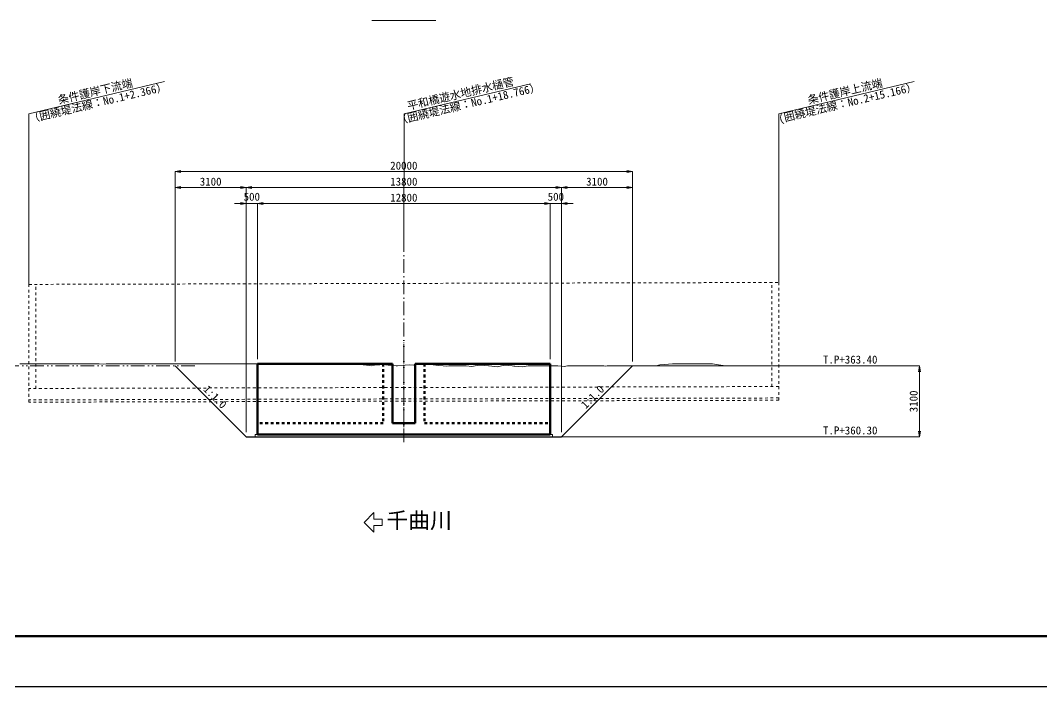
# Model space of a CAD drawing. Header units: millimetres. Extents: x 604133 to 1296463, y 247237 to 595748.
# Drawn here: x 740917 to 785585, y 247237 to 276383 of the extents above; entities that cross this region are included whole.
import ezdxf
from ezdxf.enums import TextEntityAlignment as Align

# ---------------------------------------------------------------- set-up
doc = ezdxf.new("R2010")
doc.units = ezdxf.units.MM
doc.header["$LTSCALE"] = 100
doc.header["$PDSIZE"] = 300
for name, pattern in [('SXF_一点短鎖線', [9.25, 6, -1.5, 0.25, -1.5]), ('SXF_二点短鎖線', [11, 6, -1.5, 0.25, -1.5, 0.25, -1.5]), ('SXF_跳び破線', [12, 6, -6]), ('一点短鎖線', [9.25, 6, -1.5, 0.25, -1.5])]:
    doc.linetypes.add(name, pattern=pattern)
doc.layers.get('Defpoints').update_dxf_attribs({"color": 153})
for name, color, linetype, lineweight in [('D-BGD', 7, 'Continuous', 13), ('D-BGD-TXT', 7, 'Continuous', 13), ('D-BMK', 2, 'SXF_一点短鎖線', 13), ('D-BYP-HTXT', 7, 'Continuous', 13), ('D-BYP-STR3', 2, 'Continuous', 13), ('D-BYP-STR7', 2, 'Continuous', 13), ('D-STR', 1, 'Continuous', 50), ('D-STR-DIM', 7, 'Continuous', 13), ('D-STR-HTXT', 7, 'Continuous', 13), ('D-STR-STR7', 4, 'Continuous', 25), ('D-STR-TXT', 7, 'Continuous', 13), ('D-TTL', 2, 'Continuous', 140), ('D-TTL-LINE', 7, 'Continuous', 13)]:
    doc.layers.add(name, color=color, linetype=linetype, lineweight=lineweight)
doc.styles.add('MS ゴシック', font='MS Gothic.ttf')
doc.styles.add('ＭＳ ゴシック', font='MS Gothic.ttf')
doc.dimstyles.new('DIM-100-F', dxfattribs={"dimscale": 100, "dimtxt": 3.5, "dimasz": 2.5, "dimexe": 0, "dimexo": 2, "dimgap": 0.8, "dimtad": 1, "dimdec": 0, "dimzin": 0, "dimdsep": 46, "dimtxsty": 'MS ゴシック', "dimblk": 'OPEN', "dimcen": 0.1, "dimclrd": 256, "dimclre": 256, "dimclrt": 256, "dimaunit": 1, "dimadec": 4, "dimazin": 0, "dimtfac": 1, "dimtdec": 0, "dimtmove": 2, "dimatfit": 3, "dimldrblk": 'OPEN', "dimfxl": 1, "dimtolj": 1, "dimtzin": 0, "dimlwd": -1, "dimlwe": -1, "dimarcsym": 2})

# ---------------------------------------------------------------- blocks, each defined once
blk = doc.blocks.new('_Open')
at = {"color": 0, "linetype": 'ByBlock', "lineweight": -2}
for p, q in [((-1, 0.17), (0, 0)), ((-1, -0.17), (0, 0)), ((0, 0), (-1, 0))]:
    blk.add_line(p, q, dxfattribs=at)
blk = doc.blocks.new('*D281')
at = {"layer": 'D-STR-DIM', "transparency": 16777216}
for p, q in [((747688, 261465), (747688, 269772)), ((747938, 269772), (767438, 269772)), ((767688, 261465), (767688, 269772))]:
    blk.add_line(p, q, dxfattribs=at)
at = {"layer": 'Defpoints', "color": 0, "transparency": 16777216}
for p in [(767688, 269772), (747688, 261265), (767688, 261265)]:
    blk.add_point(p, dxfattribs=at)
at = {"layer": 'D-STR-DIM', "transparency": 16777216, "xscale": 250, "yscale": 250, "zscale": 250, "rotation": 180}
blk.add_blockref('_Open', (747688, 269772), dxfattribs=at)
at = {"layer": 'D-STR-DIM', "transparency": 16777216, "xscale": 250, "yscale": 250, "zscale": 250}
blk.add_blockref('_Open', (767688, 269772), dxfattribs=at)
at = {"layer": 'D-STR-DIM', "transparency": 16777216, "insert": (757688, 270027), "char_height": 350, "attachment_point": 5, "style": 'MS ゴシック'}
blk.add_mtext('\\A1;20000', dxfattribs=at)
blk = doc.blocks.new('*D287')
at = {"layer": 'D-STR-DIM', "transparency": 16777216}
for p, q in [((750788, 258365), (750788, 269072)), ((751038, 269072), (764338, 269072)), ((764588, 258365), (764588, 269072))]:
    blk.add_line(p, q, dxfattribs=at)
at = {"layer": 'Defpoints', "color": 0, "transparency": 16777216}
for p in [(764588, 269072), (750788, 258165, 0), (764588, 258165)]:
    blk.add_point(p, dxfattribs=at)
at = {"layer": 'D-STR-DIM', "transparency": 16777216, "xscale": 250, "yscale": 250, "zscale": 250, "rotation": 180}
blk.add_blockref('_Open', (750788, 269072), dxfattribs=at)
at = {"layer": 'D-STR-DIM', "transparency": 16777216, "xscale": 250, "yscale": 250, "zscale": 250}
blk.add_blockref('_Open', (764588, 269072), dxfattribs=at)
at = {"layer": 'D-STR-DIM', "transparency": 16777216, "insert": (757688, 269327), "char_height": 350, "attachment_point": 5, "style": 'MS ゴシック'}
blk.add_mtext('\\A1;13800', dxfattribs=at)
blk = doc.blocks.new('*D288')
at = {"layer": 'D-STR-DIM', "transparency": 16777216}
for p, q in [((764588, 258365), (764588, 269072)), ((764838, 269072), (767438, 269072)), ((767688, 261465), (767688, 269072))]:
    blk.add_line(p, q, dxfattribs=at)
at = {"layer": 'Defpoints', "color": 0, "transparency": 16777216}
for p in [(767688, 269072), (767688, 261265), (764588, 258165)]:
    blk.add_point(p, dxfattribs=at)
at = {"layer": 'D-STR-DIM', "transparency": 16777216, "xscale": 250, "yscale": 250, "zscale": 250, "rotation": 180}
blk.add_blockref('_Open', (764588, 269072), dxfattribs=at)
at = {"layer": 'D-STR-DIM', "transparency": 16777216, "xscale": 250, "yscale": 250, "zscale": 250}
blk.add_blockref('_Open', (767688, 269072), dxfattribs=at)
at = {"layer": 'D-STR-DIM', "transparency": 16777216, "insert": (766138, 269327), "char_height": 350, "attachment_point": 5, "style": 'MS ゴシック'}
blk.add_mtext('\\A1;3100', dxfattribs=at)
blk = doc.blocks.new('*D289')
at = {"layer": 'D-STR-DIM', "transparency": 16777216}
for p, q in [((747688, 261465), (747688, 269072)), ((750538, 269072), (747938, 269072)), ((750788, 258365), (750788, 269072))]:
    blk.add_line(p, q, dxfattribs=at)
at = {"layer": 'Defpoints', "color": 0, "transparency": 16777216}
for p in [(747688, 269072), (747688, 261265), (750788, 258165, 0)]:
    blk.add_point(p, dxfattribs=at)
at = {"layer": 'D-STR-DIM', "transparency": 16777216, "xscale": 250, "yscale": 250, "zscale": 250, "rotation": 180}
blk.add_blockref('_Open', (747688, 269072), dxfattribs=at)
at = {"layer": 'D-STR-DIM', "transparency": 16777216, "xscale": 250, "yscale": 250, "zscale": 250}
blk.add_blockref('_Open', (750788, 269072), dxfattribs=at)
at = {"layer": 'D-STR-DIM', "transparency": 16777216, "insert": (749238, 269327), "char_height": 350, "attachment_point": 5, "style": 'MS ゴシック'}
blk.add_mtext('\\A1;3100', dxfattribs=at)
blk = doc.blocks.new('*D290')
at = {"layer": 'D-STR-DIM', "transparency": 16777216}
for p, q in [((750538, 268372), (750288, 268372)), ((750788, 258365), (750788, 268372)), ((750788, 268372), (751288, 268372)), ((751288, 261565), (751288, 268372)), ((751538, 268372), (751788, 268372))]:
    blk.add_line(p, q, dxfattribs=at)
at = {"layer": 'Defpoints', "color": 0, "transparency": 16777216}
for p in [(751288, 268372), (751288, 261365, 0), (750788, 258165, 0)]:
    blk.add_point(p, dxfattribs=at)
at = {"layer": 'D-STR-DIM', "transparency": 16777216, "xscale": 250, "yscale": 250, "zscale": 250}
blk.add_blockref('_Open', (750788, 268372), dxfattribs=at)
at = {"layer": 'D-STR-DIM', "transparency": 16777216, "xscale": 250, "yscale": 250, "zscale": 250, "rotation": 180}
blk.add_blockref('_Open', (751288, 268372), dxfattribs=at)
at = {"layer": 'D-STR-DIM', "transparency": 16777216, "insert": (751038, 268667), "char_height": 350, "attachment_point": 5, "style": 'MS ゴシック'}
blk.add_mtext('\\A1;500', dxfattribs=at)
blk = doc.blocks.new('*D291')
at = {"layer": 'D-STR-DIM', "transparency": 16777216}
for p, q in [((751288, 261565), (751288, 268372)), ((751538, 268372), (763838, 268372)), ((764088, 261565), (764088, 268372))]:
    blk.add_line(p, q, dxfattribs=at)
at = {"layer": 'Defpoints', "color": 0, "transparency": 16777216}
for p in [(764088, 268372), (751288, 261365, 0), (764088, 261365, 0)]:
    blk.add_point(p, dxfattribs=at)
at = {"layer": 'D-STR-DIM', "transparency": 16777216, "xscale": 250, "yscale": 250, "zscale": 250, "rotation": 180}
blk.add_blockref('_Open', (751288, 268372), dxfattribs=at)
at = {"layer": 'D-STR-DIM', "transparency": 16777216, "xscale": 250, "yscale": 250, "zscale": 250}
blk.add_blockref('_Open', (764088, 268372), dxfattribs=at)
at = {"layer": 'D-STR-DIM', "transparency": 16777216, "insert": (757688, 268627), "char_height": 350, "attachment_point": 5, "style": 'MS ゴシック'}
blk.add_mtext('\\A1;12800', dxfattribs=at)
blk = doc.blocks.new('*D292')
at = {"layer": 'D-STR-DIM', "transparency": 16777216}
for p, q in [((763838, 268372), (763588, 268372)), ((764088, 261565), (764088, 268372)), ((764088, 268372), (764588, 268372)), ((764588, 258365), (764588, 268372)), ((764838, 268372), (765088, 268372))]:
    blk.add_line(p, q, dxfattribs=at)
at = {"layer": 'Defpoints', "color": 0, "transparency": 16777216}
for p in [(764588, 268372), (764088, 261365, 0), (764588, 258165)]:
    blk.add_point(p, dxfattribs=at)
at = {"layer": 'D-STR-DIM', "transparency": 16777216, "xscale": 250, "yscale": 250, "zscale": 250}
blk.add_blockref('_Open', (764088, 268372), dxfattribs=at)
at = {"layer": 'D-STR-DIM', "transparency": 16777216, "xscale": 250, "yscale": 250, "zscale": 250, "rotation": 180}
blk.add_blockref('_Open', (764588, 268372), dxfattribs=at)
at = {"layer": 'D-STR-DIM', "transparency": 16777216, "insert": (764338, 268667), "char_height": 350, "attachment_point": 5, "style": 'MS ゴシック'}
blk.add_mtext('\\A1;500', dxfattribs=at)
blk = doc.blocks.new('*D293')
at = {"layer": 'D-STR-DIM', "transparency": 16777216}
for p, q in [((767888, 261265), (780244, 261265)), ((780244, 261015), (780244, 258415)), ((764388, 258165), (780244, 258165))]:
    blk.add_line(p, q, dxfattribs=at)
at = {"layer": 'Defpoints', "color": 0, "transparency": 16777216}
for p in [(767688, 261265), (764188, 258165, 0), (780244, 258165)]:
    blk.add_point(p, dxfattribs=at)
at = {"layer": 'D-STR-DIM', "transparency": 16777216, "xscale": 250, "yscale": 250, "zscale": 250}
for p, rotation in [((780244, 261265), 90), ((780244, 258165), 270)]:
    blk.add_blockref('_Open', p, dxfattribs=dict(at, rotation=rotation))
at = {"layer": 'D-STR-DIM', "transparency": 16777216, "insert": (779989, 259715), "char_height": 350, "attachment_point": 5, "rotation": 90, "style": 'MS ゴシック'}
blk.add_mtext('\\A1;3100', dxfattribs=at)

msp = doc.modelspace()

# ---------------------------------------------------------------- linework, layer by layer
at = {"layer": 'D-BGD', "linetype": 'SXF_二点短鎖線'}
msp.add_line((748547.4, 261264.5, 354000), (737696.4, 261264.5, 354000), dxfattribs=at)
at = {"layer": 'D-BGD', "linetype": 'Continuous', "lineweight": 13, "elevation": 354000}
for points in [[(740893.4, 261364.5), (741204.7, 261364.5), (741259.6, 261364.5), (741355.1, 261364.5), (741625.8, 261364.5), (741781.4, 261364.5), (741992, 261364.5), (742358.1, 261364.5), (742358.3, 261364.5), (742724.5, 261364.5), (742935, 261364.5), (743090.7, 261364.5), (743361.6, 261364.5), (743456.9, 261355), (743511.7, 261364.5), (743823.1, 261364.5), (744088.4, 261364.5), (744189.3, 261364.5), (744364.9, 261364.5), (744555.6, 261345.5), (744665.2, 261364.5), (744921.8, 261364.5), (745241.9, 261364.5), (745288, 261364.5), (745368.2, 261364.5), (745654.2, 261364.5), (745818.6, 261364.5), (746020.4, 261364.5), (746371.5, 261364.5), (746386.6, 261363), (746395.3, 261364.5), (746752.8, 261364.5), (746972, 261364.5), (747374.8, 261364.5), (747548.7, 261364.5), (747851.5, 261364.5), (748125.5, 261364.5), (748217.7, 261364.5), (748378.1, 261364.5), (748583.9, 261364.5), (748702.2, 261364.5), (748950.1, 261364.5), (749278.9, 261364.5), (749316.3, 261364.5), (749381.4, 261364.5), (749682.5, 261364.5), (749855.6, 261364.5), (750048.8, 261364.5), (750384.8, 261364.5), (750415, 261361.5), (750432.3, 261364.5), (750781.2, 261364.5), (751009, 261364.5), (751147.4, 261364.5), (751388.1, 261364.5), (751585.8, 261364.5), (751853, 261364.5), (752162.5, 261364.5), (752391.4, 261364.5), (752612.2, 261342.5), (752739.2, 261364.5), (752978.5, 261364.5), (753315.9, 261364.5), (753344.7, 261364.5), (753394.7, 261364.5), (753710.9, 261333), (753892.6, 261364.5), (754077.1, 261364.5), (754398, 261364.5), (754443.3, 261355.5), (754469.4, 261357.4), (754809.5, 261323.5), (755046.1, 261364.5), (755401.3, 261364.5), (755622.8, 261342.4), (755908.2, 261314), (756199.5, 261284.9), (756274.4, 261277.5), (756404.6, 261300.1), (756640.6, 261317.5), (756776.2, 261327.5), (757006.8, 261304.5), (757352.9, 261270), (757373, 261268), (757407.9, 261274), (757739.2, 261298.5), (757929.7, 261312.5), (758105.4, 261295), (758411.2, 261348), (758471.6, 261352.5), (758506.4, 261355), (758837.9, 261322), (759083.1, 261297.5), (759204.1, 261285.5), (759414.5, 261264.5), (759570.3, 261249), (759659.8, 261264.5), (759936.5, 261264.5), (760236.5, 261264.5), (760302.7, 261264.5), (760417.8, 261264.5), (760668.9, 261239.5), (760813.3, 261264.5), (761035.1, 261303), (761390, 261267.6), (761401.3, 261266.5), (761421.1, 261264.5), (761767.6, 261230), (761966.7, 261264.5), (762133.8, 261293.5), (762424.5, 261264.5), (762500, 261257), (762543.4, 261252.6), (762866.2, 261220.5), (763120.1, 261264.5), (763427.8, 261264.5), (763696.8, 261264.5), (763964.8, 261264.5), (763696.8, 261264.5)], [(774951.2, 261264.5), (774654.5, 261264.5), (774585, 261264.5), (774464.2, 261264.5), (774218.8, 261264.5), (774077.8, 261264.5), (773852.6, 261264.5), (773501, 261264.5), (773486.4, 261264.5), (773460.9, 261264.5), (773120.2, 261264.5), (772924.3, 261264.5), (772753.9, 261264.5), (772457.5, 261264.5), (772387.7, 261264.5), (772347.6, 261264.5), (772021.5, 261264.5), (771770.9, 261264.5), (771655.3, 261284.5), (771454.2, 261319.4), (771194.2, 261364.5), (770922.9, 261364.5), (770617.5, 261364.5), (770556.7, 261364.5), (770450.9, 261364.5), (770190.5, 261364.5), (770040.7, 261364.5), (769824.2, 261364.5), (769464, 261364.5), (769458, 261364.5), (769447.6, 261364.5), (769091.8, 261329), (768887.3, 261308.7), (768725.6, 261264.5), (768444.3, 261264.5), (768359.4, 261264.5), (768310.6, 261264.5), (767993.2, 261264.5), (767733.9, 261264.5), (767627, 261264.5), (767441, 261264.5), (767260.8, 261264.5), (767157.1, 261264.5), (766894.5, 261264.5), (766580.4, 261264.5), (766528.3, 261255.5), (766437.7, 261264.5), (766162.1, 261264.5), (766003.7, 261264.5), (765795.9, 261264.5), (765434.4, 261264.5), (765429.7, 261264.5), (765427, 261264.5), (765063.5, 261264.5), (764850.3, 261264.5), (764697.3, 261238), (764431.1, 261264.5), (764331.1, 261264.5), (764273.6, 261264.5), (763964.8, 261264.5), (764273.6, 261264.5), (764331.1, 261264.5), (764431.1, 261264.5), (764697.3, 261238), (764850.3, 261264.5), (765063.5, 261264.5), (765427, 261264.5), (765429.7, 261264.5), (765434.4, 261264.5), (765795.9, 261264.5), (766003.7, 261264.5), (766162.1, 261264.5), (766437.7, 261264.5), (766528.3, 261255.5), (766580.4, 261264.5), (766894.5, 261264.5), (767157.1, 261264.5), (767260.8, 261264.5), (767441, 261264.5), (767627, 261264.5), (767733.9, 261264.5), (767993.2, 261264.5), (768310.6, 261264.5), (768359.4, 261264.5), (768444.3, 261264.5), (768725.6, 261264.5), (768887.3, 261308.7), (769091.8, 261329), (769447.6, 261364.5), (769458, 261364.5), (769464, 261364.5), (769824.2, 261364.5), (770040.7, 261364.5), (770190.5, 261364.5), (770450.9, 261364.5), (770556.7, 261364.5), (770617.5, 261364.5), (770922.9, 261364.5), (771194.2, 261364.5), (771454.2, 261319.4), (771655.3, 261284.5), (771770.9, 261264.5), (772021.5, 261264.5), (772347.6, 261264.5), (772387.7, 261264.5), (772457.5, 261264.5), (772753.9, 261264.5), (772924.3, 261264.5), (773120.2, 261264.5), (773460.9, 261264.5), (773486.4, 261264.5), (773501, 261264.5), (773852.6, 261264.5), (774077.8, 261264.5), (774218.8, 261264.5), (774464.2, 261264.5), (774585, 261264.5), (774654.5, 261264.5), (775793.9, 261264.5), (775807.9, 261264.5), (776049.9, 261264.5), (776384.6, 261264.5), (776416.1, 261264.5), (776470.8, 261264.5), (776782.3, 261264.5), (776961.3, 261264.5), (777148.5, 261264.5), (777474.1, 261264.5), (777514.7, 261264.5), (777538.1, 261264.5), (777688.5, 261264.5)]]:
    msp.add_lwpolyline(points, dxfattribs=at)
at = {"layer": 'D-BMK', "linetype": 'SXF_一点短鎖線'}
msp.add_line((757688.5, 257934.5, 354000), (757688.5, 266464.5, 354000), dxfattribs=at)
at = {"layer": 'D-BMK', "linetype": '一点短鎖線'}
msp.add_line((757688.5, 258593.2, 354000), (757688.5, 262303.2, 354000), dxfattribs=at)
at = {"layer": 'D-BYP-HTXT', "elevation": 354000}
msp.add_lwpolyline([(756745.8, 254564.9), (756374.3, 254564.9), (756374.3, 254850.6), (755945.8, 254422.1), (756374.3, 253993.5), (756374.3, 254279.2), (756745.8, 254279.2)], close=True, dxfattribs=at)
at = {"layer": 'D-BYP-STR3', "linetype": 'SXF_跳び破線', "ltscale": 0.2}
for p, q in [((741288.5, 264833.5, 354000), (774088.5, 264917.5, 354000)), ((773788.5, 260363.7, 354000), (773788.5, 264916.7, 354000)), ((774088.5, 259764.5, 354000), (774088.5, 264917.5, 354000)), ((741288.5, 259680.5, 354000), (741288.5, 264833.5, 354000)), ((741588.5, 260281.3, 354000), (741588.5, 264834.3, 354000)), ((757688.5, 260322.5, 354000), (741288.5, 260280.5, 354000)), ((774088.5, 260364.5, 354000), (757688.5, 260322.5, 354000)), ((757688.5, 259822.5, 354000), (741288.5, 259780.5, 354000)), ((757688.5, 259722.5, 354000), (741288.5, 259680.5, 354000)), ((774088.5, 259864.5, 354000), (757688.5, 259822.5, 354000)), ((774088.5, 259764.5, 354000), (757688.5, 259722.5, 354000))]:
    msp.add_line(p, q, dxfattribs=at)
at = {"layer": 'D-BYP-STR7', "elevation": 354000}
msp.add_lwpolyline([(764088.5, 258264.5), (764188.5, 258264.5), (764188.5, 258164.5), (751188.5, 258164.5), (751188.5, 258264.5), (751288.5, 258264.5)], dxfattribs=at)
at = {"layer": 'D-STR'}
for p, q in [((757188.5, 261364.5, 354000), (751288.5, 261364.5, 354000)), ((751288.5, 261364.5, 354000), (751288.5, 258264.5, 354000)), ((757188.5, 261364.5, 354000), (757188.5, 258764.5, 354000)), ((764088.5, 261364.5, 354000), (758188.5, 261364.5, 354000)), ((758188.5, 261364.5, 354000), (758188.5, 258764.5, 354000)), ((764088.5, 261364.5, 354000), (764088.5, 258264.5, 354000)), ((758188.5, 258764.5, 354000), (757188.5, 258764.5, 354000)), ((764088.5, 258264.5, 354000), (751288.5, 258264.5, 354000))]:
    msp.add_line(p, q, dxfattribs=at)
at = {"layer": 'D-STR', "linetype": 'SXF_跳び破線', "ltscale": 0.2, "elevation": 354000}
for points in [[(756788.5, 261364.5), (756788.5, 258764.5), (751288.5, 258764.5)], [(758588.5, 261364.5), (758588.5, 258764.5), (764088.5, 258764.5)]]:
    msp.add_lwpolyline(points, dxfattribs=at)
at = {"layer": 'D-STR-HTXT', "linetype": 'Continuous'}
for p, q in [((741288.5, 272303, 354000), (747215.2, 273704.5, 354000)), ((757695.5, 272303, 354000), (763233, 273612.5, 354000)), ((774088.5, 272303, 354000), (780015.2, 273704.5, 354000)), ((757688.5, 266464.5, 354000), (757695.5, 272303, 354000))]:
    msp.add_line(p, q, dxfattribs=at)
at = {"layer": 'D-STR-HTXT'}
for p, q in [((741288.5, 264833.5, 354000), (741288.5, 272303, 354000)), ((774088.5, 264917.5, 354000), (774088.5, 272303, 354000))]:
    msp.add_line(p, q, dxfattribs=at)
at = {"layer": 'D-STR-STR7'}
for p, q in [((750788.5, 258164.5, 354000), (747688.5, 261264.5, 354000)), ((764588.5, 258164.5, 354000), (767688.5, 261264.5, 354000)), ((750788.5, 258164.5, 354000), (764588.5, 258164.5, 354000))]:
    msp.add_line(p, q, dxfattribs=at)
at = {"layer": 'D-TTL'}
msp.add_line((717688.5, 249436.9, 354000), (797688.5, 249436.9, 354000), dxfattribs=at)
at = {"layer": 'D-TTL-LINE'}
msp.add_line((756288.5, 276383, 354000), (759088.5, 276383, 354000), dxfattribs=at)
at = {"layer": 'Defpoints', "color": 1}
msp.add_line((715638.5, 247236.9, 354000), (799738.5, 247236.9, 354000), dxfattribs=at)

# ---------------------------------------------------------------- texts
at = {"layer": 'D-BGD-TXT', "style": 'MS ゴシック'}
msp.add_text('千曲川', height=700, dxfattribs=at).set_placement((758358.3, 254509.3, 354000), align=Align.MIDDLE_CENTER)
at = {"layer": 'D-STR-HTXT', "style": 'ＭＳ ゴシック'}
for s, p in [('条件護岸下流端', (744251.8, 273003.8, 354000)), ('平和橋遊水地排水樋管\u3000', (760464.3, 272957.8, 354000)), ('条件護岸上流端', (777051.8, 273003.8, 354000))]:
    msp.add_text(s, height=350, rotation=13.30678, dxfattribs=at).set_placement(p, align=Align.BOTTOM_CENTER)
for s, p in [('（囲繞堤法線：No.1+2.366）', (744263.3, 272955.1, 354000)), ('（囲繞堤法線：No.1+18.766）', (760475.8, 272909.1, 354000)), ('(囲繞堤法線：No.2+15.166）', (777063.3, 272955.1, 354000))]:
    msp.add_text(s, height=350, rotation=13.30678, dxfattribs=at).set_placement(p, align=Align.TOP_CENTER)
at = {"layer": 'D-STR-TXT', "style": 'ＭＳ ゴシック'}
for s, p in [('T.P+363.40', (777214.9, 261264.5, 354000)), ('T.P+360.30', (777214.9, 258164.5, 354000))]:
    msp.add_text(s, height=350, dxfattribs=at).set_placement(p, align=Align.BOTTOM_CENTER)
at = {"layer": 'D-STR-TXT', "ltscale": 0.01, "style": 'ＭＳ ゴシック'}
for rotation, p in [(315, (749238.5, 259714.5, 354000)), (45, (766138.5, 259714.5, 354000))]:
    msp.add_text('1:1.0', height=350, rotation=rotation, dxfattribs=at).set_placement(p, align=Align.BOTTOM_CENTER)

# ---------------------------------------------------------------- dimensions: what is measured, and where the dimension line sits
at = {"layer": 'D-STR-DIM'}
for base, p1, p2, picture, middle in [((767688.5, 269771.6, 354000), (747688.5, 261264.5, 354000), (767688.5, 261264.5, 354000), '*D281', (757688.5, 270026.6, 354000)), ((747688.5, 269071.6, 354000), (750788.5, 258164.5, 354000), (747688.5, 261264.5, 354000), '*D289', (749238.5, 269326.6, 354000)), ((764588.5, 269071.6, 354000), (750788.5, 258164.5, 354000), (764588.5, 258164.5, 354000), '*D287', (757688.5, 269326.6, 354000)), ((767688.5, 269071.6, 354000), (764588.5, 258164.5, 354000), (767688.5, 261264.5, 354000), '*D288', (766138.5, 269326.6, 354000)), ((751288.5, 268371.6, 354000), (750788.5, 258164.5, 354000), (751288.5, 261364.5, 354000), '*D290', (751038.5, 268666.6, 354000)), ((764088.5, 268371.6, 354000), (751288.5, 261364.5, 354000), (764088.5, 261364.5, 354000), '*D291', (757688.5, 268626.6, 354000)), ((764588.5, 268371.6, 354000), (764088.5, 261364.5, 354000), (764588.5, 258164.5, 354000), '*D292', (764338.5, 268666.6, 354000))]:
    dim = msp.add_linear_dim(base=base, p1=p1, p2=p2, dimstyle='DIM-100-F', dxfattribs=at)
    dim.commit()
    dim.dimension.update_dxf_attribs({"geometry": picture, "text_midpoint": middle})
dim = msp.add_linear_dim(base=(780243.8, 258164.5, 354000), p1=(767688.5, 261264.5, 354000), p2=(764188.5, 258164.5, 354000), angle=90, dimstyle='DIM-100-F', override={"dimtix": 1}, dxfattribs=at)
dim.commit()
dim.dimension.update_dxf_attribs({"geometry": '*D293', "text_midpoint": (779988.8, 259714.5, 354000)})

doc.saveas('drawing.dxf')
